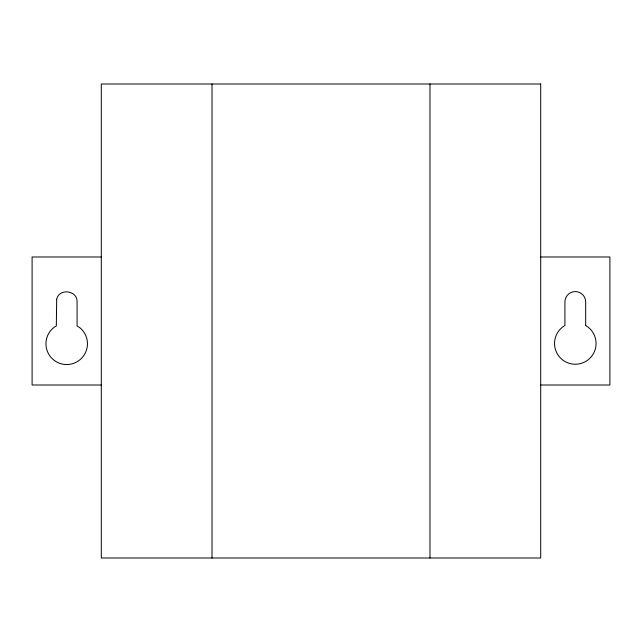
<?xml version="1.0" encoding="UTF-8"?>
<svg xmlns="http://www.w3.org/2000/svg" width="642" height="642" viewBox="0 0 642 642"><rect width="100%" height="100%" fill="white"/><g stroke="black" fill="none" stroke-linecap="round" stroke-linejoin="round"><path stroke-width="0.96" d="M101.3 256.993L32.1 256.993L32.1 385.007L101.3 385.007M540.7 256.993L609.9 256.993L609.9 385.007L540.7 385.007M429.988 83.998L429.988 558.002M212.012 83.998L212.012 558.002M56.673 299.284L56.319 326L54.442 327.035A20.761 20.761 0 0 0 51.079 357.458A20.761 20.761 0 0 0 81.678 358.156A20.761 20.761 0 0 0 79.712 327.605L77.08 326.008L77.08 301.973C77.602 290.288 59.192 287.865 56.673 299.284M540.7 83.998L101.3 83.998L101.3 558.002L540.7 558.002L540.7 83.998M585.681 325.51L585.681 301.973A10.376 10.376 0 0 0 575.304 291.588A10.376 10.376 0 0 0 564.92 301.973L564.92 325.51A20.761 20.761 0 0 0 559.399 356.832A20.761 20.761 0 0 0 591.202 356.832A20.761 20.761 0 0 0 585.681 325.51"/></g></svg>
